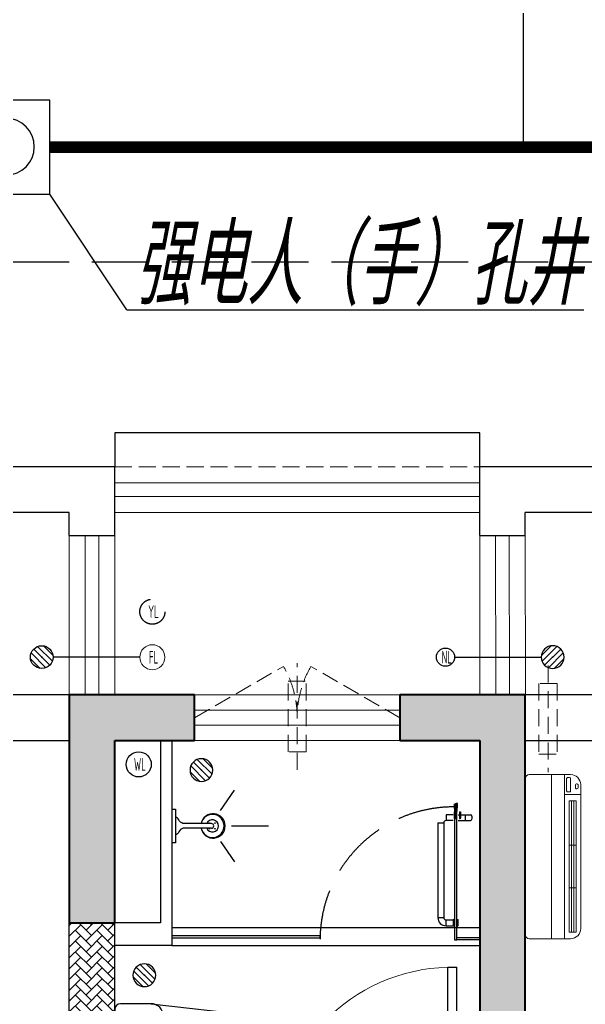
# Model space of a CAD drawing. Extents: x 3753737 to 4713801, y -857380 to 24339.
# Drawn here: x 4512432 to 4514912, y -733491 to -729171 of the extents above; entities that cross this region are included whole.
import ezdxf

# ---------------------------------------------------------------- set-up
doc = ezdxf.new("R2010")
doc.units = 0
doc.header["$LTSCALE"] = 1000
doc.header["$MEASUREMENT"] = 0
doc.linetypes.add('DASH', pattern=[0.35, 0.25, -0.1])
doc.linetypes.add('HIDDEN', pattern=[0.375, 0.25, -0.125])
doc.layers.get('0').update_dxf_attribs({"linetype": 'CONTINUOUS'})
for name, color, linetype in [('!!DIM-动力', 7, 'CONTINUOUS'), ('!!电气', 1, 'CONTINUOUS'), ('CURTWALL', 4, 'CONTINUOUS'), ('DIM-照明', 7, 'CONTINUOUS'), ('IP-bath&kitchen-JOHNSON', 4, 'CONTINUOUS'), ('LVTRY', 252, 'CONTINUOUS'), ('P-bath&kitchen-JOHNSON', 4, 'CONTINUOUS'), ('VPIPE-中水', 122, 'CONTINUOUS'), ('VPIPE-凝结', 150, 'CONTINUOUS'), ('VPIPE-雨水', 4, 'DASH'), ('WALL', 252, 'CONTINUOUS'), ('WIRE-综合布线', 5, 'DASH'), ('保温', 6, 'CONTINUOUS'), ('卫生间', 6, 'CONTINUOUS'), ('看线', 185, 'CONTINUOUS')]:
    doc.layers.add(name, color=color, linetype=linetype)
for name, color, linetype, lineweight in [('COLUMN', 252, 'CONTINUOUS', 40), ('PUB_HATCH', 8, 'CONTINUOUS', 9), ('PUB_TEXT', 7, 'CONTINUOUS', 20), ('VPIPE-废水', 31, 'TG_F', 18), ('WINDOW', 146, 'CONTINUOUS', 20), ('平面-栏杆', 56, 'CONTINUOUS', 15), ('平面-看线', 252, 'CONTINUOUS', 15), ('平面-空调室内机', 176, 'CONTINUOUS', 9), ('平面-空调预留孔', 252, 'CONTINUOUS', 15)]:
    doc.layers.add(name, color=color, linetype=linetype, lineweight=lineweight)
doc.styles.add('HZTXT', font='gbeitc.shx', dxfattribs={"width": 0.8, "height": 400, "bigfont": 'hztxt.shx'})
doc.styles.get("Standard").update_dxf_attribs({"font": 'gbenor.shx', "bigfont": 'gbcbig.shx'})
doc.styles.add('TG_LINETYPE', font='SIMPLEX', dxfattribs={"width": 0.8, "height": 3, "bigfont": 'HZTXT'})
doc.linetypes.add('TG_F', pattern='A,2,-0.3,["F",TG_LINETYPE,S=0.1,R=0,X=-0.23,Y=-0.15],0', length=2.3)

# ---------------------------------------------------------------- blocks, each defined once
blk = doc.blocks.new('A$C148B7D8E')
at = {"layer": '卫生间', "color": 252, "linetype": 'DASH'}
blk.add_lwpolyline([(16100.0017727029, 13999.99896146997), (16100.00177205505, 15399.99869960139), (7700.000186217541, 15399.9987034885), (7700.00259226287, 10799.99731380143), (7300.000010908523, 10799.99611648254), (7300.000007618219, 10000.0000001312), (900.0000073142583, 10000.00000001432), (900.000007365481, 9000.024217333877), (-899.9999926876626, 9000.024321453297), (-899.9999969094642, -900.0000000767177), (1750.000030706404, -899.999999850872), (1750.000019971107, -2099.999998709653), (23449.99997818546, -2099.999804583029), (23449.9999782659, -899.9999998953426), (25100.00000309735, -900.0000000060536)], dxfattribs=at)
blk = doc.blocks.new('GFDGFSDFGD')
at = {"layer": 'PUB_HATCH'}
for points in [[(464566.5323886855, 373023.7243817647), (464016.6169796197, 373023.7242364523), (464016.6175497696, 372023.7232685714), (464216.6167312602, 372023.7239847798), (464216.6166784351, 372823.7236273639), (464566.5323204177, 372823.7234225881)], [(465466.6143274726, 373023.7242148577), (465466.6143274726, 372823.7242148577), (465816.6143274726, 372823.7242148577), (465816.6143262736, 370023.7242154307), (466016.6143262736, 370023.7242154307), (466016.6143274726, 373023.7242148577)]]:
    blk.add_hatch(color=256, dxfattribs=at).paths.add_polyline_path(points)
at = {"layer": 'COLUMN', "color": 252}
for p, q in [((464566.5323886855, 373023.7243817647), (464016.6169796197, 373023.7242364523)), ((464016.6169796197, 373023.7242364523), (464016.6175497696, 372023.7232685714)), ((464566.5323204177, 372823.7234225881), (464566.5323886855, 373023.7243817647)), ((465466.6143274726, 373023.7242148577), (465466.6143274726, 372823.7242148577)), ((466016.6143274726, 373023.7242148577), (465466.6143274726, 373023.7242148577)), ((466016.6143262736, 370023.7242154307), (466016.6143274726, 373023.7242148577)), ((464216.6167312602, 372023.7239847798), (464216.6166784351, 372823.7236273639)), ((464216.6166784351, 372823.7236273639), (464566.5323204177, 372823.7234225881)), ((465466.6143274726, 372823.7242148577), (465816.6143274726, 372823.7242148577)), ((465816.6143274726, 372823.7242148577), (465816.6143262736, 370023.7242154307)), ((464016.6175497696, 372023.7232685714), (464216.6167312602, 372023.7239847798))]:
    blk.add_line(p, q, dxfattribs=at)
blk = doc.blocks.new('GDFGDGRD')
at = {"layer": '保温', "linetype": 'ByBlock', "ltscale": 10}
h = blk.add_hatch(dxfattribs=at)
h.set_pattern_fill('AR-HBONE', color=251, scale=55)
h.set_pattern_definition([(45, (0, 0), (0, 47.41575231924514), [100.584, -33.528]), (135, (23.70786, 23.70786), (3.05311331771918e-15, 47.41575231924513), [100.584, -33.528])])
h.paths.add_polyline_path([(427216.5783803748, 370023.7249376682), (427216.5861217561, 372023.7235304342), (427016.5861217679, 372023.7237229171), (427016.5783803866, 370023.7251301511)])
blk = doc.blocks.new('A$C001338C2')
at = {"color": 8}
for p, q in [((844.9999883423079, 303.6000072514144), (54.99998834231155, 303.6000543390692)), ((109.0525457565491, 214.7673082745569), (109.0525510513944, 303.6000511174025)), ((-1.49359439092e-05, 248.6000576173246), (-2.84423585981e-05, 22.0000576172315)), ((899.9999715576414, 22.00000397306576), (899.9999850640525, 248.6000039731589)), ((21.99997024633922, 5.63059293199e-05), (877.9999702463392, 5.2843679441e-06))]:
    blk.add_line(p, q, dxfattribs=at)
at = {"color": 8, "lineweight": 5}
for p, q in [((864.5756734352908, 278.6904651548975), (144.4768629888749, 278.6905080761171)), ((144.4768629888749, 278.6905080761171), (144.4768622188567, 265.7722729386405)), ((387.0097734353949, 278.6904936200444), (144.4768629888749, 278.6905080761171)), ((144.4768629888749, 278.6905080761171), (144.4768614488676, 252.8539829386973)), ((387.0097711254275, 239.935678482565), (387.0097734353949, 278.6904936200444)), ((864.5756734352908, 278.6904651548975), (622.0427234354138, 278.6904796109884)), ((622.0427234354138, 278.6904796109884), (622.04272112545, 239.935664473509)), ((864.5756718953162, 252.8539400174777), (864.5756734352908, 278.6904651548975)), ((144.4768622188567, 265.7722729386405), (864.5756726653053, 265.772230017421)), ((144.4768606789075, 239.9356929386377), (144.4768614488676, 252.8539829386973)), ((144.4768614488676, 252.8539829386973), (864.5756718953162, 252.8539400174777)), ((864.5756711253525, 239.9356500174181), (144.4768606789075, 239.9356929386377)), ((622.04272112545, 239.935664473509), (387.0097711254275, 239.935678482565)), ((864.5756726653053, 265.772230017421), (864.5756711253525, 239.9356500174181)), ((899.9999830474662, 214.7672611304297), (-1.69525337697e-05, 214.7673147745954)), ((899.9999787804518, 143.1781611304468), (-2.12195482163e-05, 143.1782147746126))]:
    blk.add_line(p, q, dxfattribs=at)
at = {"color": 8}
for points in [[(73.08482630450817, 275.0144977724194), (56.77886350143308, 275.0144987443309, -0.414213562373095), (51.27886382925863, 280.5144990721565), (51.27886400034913, 283.3844664433818, -0.414213562373095), (56.77886432817468, 288.8844661155563), (73.08482713124977, 288.8844651436448, -0.4142135623732024), (78.58482680342422, 283.3844648158192), (78.58482663233372, 280.5144974445939, -0.414213562373095)], [(89.24090579471158, 226.3562818807586), (22.19125331861505, 226.3562858772129, -0.414213562372504), (16.6912536464406, 231.8562862050385), (16.69125431894281, 243.1390318179401, -0.414213562373095), (22.19125464676836, 248.6390314901146), (89.24090712286488, 248.6390274936603, -0.414213562373095), (94.74090679503934, 243.1390271658347), (94.74090612253713, 231.8562815529331, -0.414213562373095)]]:
    blk.add_lwpolyline(points, format="xyb", close=True, dxfattribs=at)
for centre, radius, start, end in [((54.99998506405609, 248.6000543390692), 55.0000000000001, 89.99999658490542, 179.9999965849054), ((844.9999850640525, 248.6000072514144), 55.0000000000001, 359.9999965849054, 89.99999658490542), ((21.9999715576414, 22.00005630592932), 22.00000000000004, 179.9999965849054, 269.9999965849054), ((877.9999715576414, 22.00000528436794), 22.00000000000004, 269.9999965849054, 359.9999965849054)]:
    blk.add_arc(centre, radius, start, end, dxfattribs=at)
blk = doc.blocks.new('dongkong')
at = {"layer": '平面-空调预留孔', "color": 8, "linetype": 'HIDDEN', "ltscale": 0.3}
for p, q in [((-603796.0415180789, 210899.900060961), (-603796.0415180789, 210431.4859232727)), ((-603836.0415180789, 210820.9630630909), (-603836.0415180789, 210510.8096162414)), ((-603836.0415180789, 210820.9630630909), (-603756.0415180789, 210820.9630630909)), ((-603756.0415180789, 210820.9630630909), (-603756.0415180789, 210510.8096162414))]:
    blk.add_line(p, q, dxfattribs=at)
blk.add_lwpolyline([(-603756.0415180789, 210510.8096162414), (-603836.0415180789, 210510.8096162414)], dxfattribs=at)
blk = doc.blocks.new('$lvtry$00000171')
for p, q in [((-74.24621202462731, 10.60660171788186), (-10.60660171788186, 74.24621202462731)), ((-69.81875867368217, -27.39235180270043), (27.39235180242758, 69.81875867368217)), ((-53.03300858900184, -53.03300858886359), (53.03300858900184, 53.03300858886359)), ((-27.39235180242758, -69.81875867368217), (69.81875867368217, 27.39235180270043)), ((10.60660171788186, -74.24621202462731), (74.24621202462731, -10.60660171788186))]:
    blk.add_line(p, q)
blk.add_circle((0, 0), 75)
blk.add_point((0, 0))
blk = doc.blocks.new('DSGDFGF')
blk.add_hatch(color=252).paths.add_polyline_path([(677792.0948928643, 343575.9044795057), (677790.945247743, 343578.6754569677), (677782.632315357, 343575.2265216037), (677783.7819604783, 343572.4555441417)])
at = {"color": 252}
for p, q in [((677780.9880316098, 343575.0856533385), (677792.7524742372, 343579.9665786644)), ((677781.6323658291, 343574.8116546075), (677782.17048578, 343575.0349140835)), ((677781.7727300618, 343558.7877033984), (677783.9726685529, 343558.3057798852)), ((677783.9726685529, 343558.3057798852), (677781.8258801228, 343558.3344869695)), ((677792.5791023793, 343566.792001689), (677782.079101353, 343566.7846337222)), ((677792.5576464697, 343568.0559877249), (677782.1242226405, 343568.0573197514)), ((677782.17048578, 343575.0349140835), (677783.5117384215, 343571.8021070444)), ((677782.3295456805, 343566.7848094617), (677782.3270431731, 343547.1833053526)), ((677783.5117384215, 343571.8021070444), (677792.7483299616, 343575.6342574489)), ((677787.3309414568, 343577.7172501164), (677787.3259471478, 343538.5980988075)), ((677792.9459211269, 343558.8559278402), (677790.7458596539, 343558.3745660713)), ((677790.7458596539, 343558.3745660713), (677792.8926553441, 343558.4027249973)), ((677791.40707732, 343578.8670644879), (677793.0544943778, 343579.5505579516)), ((677791.40707732, 343578.8670644879), (677792.7483299616, 343575.6342574489)), ((677792.329546658, 343566.791826573), (677792.3268176252, 343545.4160080955)), ((676457.6848844821, 342789.9758703651), (676386.9742063587, 342860.6865484883)), ((676468.8753845392, 342807.069641557), (676404.0679775509, 342871.8770485456)), ((676471.8270201067, 342832.4022772391), (676429.4006132327, 342874.828684113)), ((677752.3193099041, 342860.3318190202), (677792.3193099041, 342860.3318190241)), ((677752.3193099796, 342080.3318190202), (677752.3193099041, 342860.3318190202)), ((677792.3193099796, 342080.3318190241), (677792.3193099041, 342860.3318190241)), ((676415.258477608, 342775.8337347403), (676372.832070734, 342818.2601416143)), ((676440.5911132898, 342778.7853703078), (676375.7837063015, 342843.5927772964)), ((676451.7308107093, 342700.175474132), (676317.3319744077, 342700.175474132)), ((676451.7308107093, 342700.175474132), (676891.6440169881, 342650.0865951551)), ((676292.3319744077, 342675.175474132), (676292.3319744077, 342335.175474132)), ((676505.0032607093, 342363.4479241321), (676505.0032607093, 342646.903024132)), ((676543.6494503776, 342608.3882713533), (676622.4478282128, 342621.9583502086)), ((676543.6494503776, 342608.3882713533), (676543.649450378, 342401.9626769107)), ((676575.6129203779, 342613.89278579), (676575.6129203779, 342396.458162474)), ((676543.649450378, 342401.9626769107), (676622.4478282132, 342388.3925980554)), ((676451.7308107093, 342310.175474132), (676879.4269694709, 342358.8733100445)), ((676317.3319744077, 342310.175474132), (676451.7308107093, 342310.175474132)), ((677792.3193099796, 342080.3318190241), (677752.3193099796, 342080.3318190202))]:
    blk.add_line(p, q, dxfattribs=at)
for points in [[(676792.3298012011, 341855.337567487), (676442.3298012007, 341855.337567487), (676442.3298012011, 341355.6371492364), (676792.3298012007, 341355.6371492364)], [(676357.2296608228, 341735.4877446934), (676357.2296608232, 341675.4877446934), (676417.2296608232, 341675.4877446934), (676417.2296608232, 341735.4877446934)], [(676412.2296608228, 341708.4877446934), (676412.2296608228, 341702.4877446934), (676362.2296608228, 341702.4877446934), (676362.2296608228, 341708.4877446934)], [(676387.2296608232, 341585.4877446934), (676387.2296608228, 341625.4877446934), (676367.2296608228, 341625.4877446934), (676367.2296608232, 341585.4877446934)], [(676387.2296608228, 341625.4877446934), (676387.2296608232, 341585.4877446934), (676552.2296608228, 341585.4877446934), (676552.2296608232, 341625.4877446934)], [(676357.2296608228, 341475.4877446934), (676357.2296608228, 341535.4877446934), (676417.2296608228, 341535.4877446934), (676417.2296608228, 341475.4877446934)], [(676412.2296608228, 341502.4877446934), (676412.2296608232, 341508.4877446934), (676362.2296608232, 341508.4877446934), (676362.2296608232, 341502.4877446934)]]:
    blk.add_lwpolyline(points, close=True, dxfattribs=at)
blk.add_lwpolyline([(676417.2296608228, 341625.4877446934), (676417.2296608228, 341635.4877446934), (676357.2296608232, 341635.4877446934), (676357.2296608228, 341575.4877446934), (676417.2296608228, 341575.4877446934), (676417.2296608232, 341585.4877446934)], dxfattribs=at)
blk.add_circle((676593.4908165431, 341605.4877446934), 26, dxfattribs=at)
for centre, radius, start, end in [((677793.4899544469, 343561.8799983214), 13.51105029248686, 155.1523536758301, 208.9779472918613), ((677800.8262372996, 343573.5114288006), 20.48112573357894, 177.9914884891074, 196.9002533871183), ((677781.3549642822, 343574.1554058451), 1, 111.5265713365505, 175.7651598683885), ((677800.8730506601, 343573.5215271715), 19.52885339284392, 177.4658112272371, 196.248373089559), ((677795.954577047, 343562.2487149481), 14.59806099666519, 161.897335375885, 193.7146805687785), ((677781.8630078705, 343574.3680283585), 0.5, 112.7329724064442, 178.0541836348894), ((677782.1078064376, 343555.576496405), 0.5, 208.9779472918613, 24.22834859066465), ((677791.1560326809, 343559.6483127771), 9.42220170707689, 188.0154059306584, 204.2283485906647), ((677792.4817948093, 343555.4548808204), 0.5, 155.4186477765547, 330.1502239951137), ((677781.3818772887, 343560.532450597), 11.70614123311011, 335.4186477765547, 349.5176669162669), ((677816.4082569, 343571.0050704498), 24.03224306675829, 160.7608675390812, 187.0487373483804), ((677781.0403551958, 343562.2821468745), 12.3887641438454, 343.9450830201525, 21.34776538522304), ((677793.2008771887, 343578.885797779), 1.170107913508445, 340.0401063810795, 112.5329724066553), ((677781.2932454327, 343561.875538118), 13.39994098009156, 330.1502239951137, 25.08154449328612), ((677793.246101898, 343579.0887283746), 0.5, 340.7608675390812, 112.5329724066553), ((677813.7017490092, 343571.4403379513), 20.6409126368038, 160.0401063810795, 190.8473097315479), ((676317.3319744077, 342675.175474132), 25, 90, 180), ((676451.7308107088, 342646.9030241317), 53.27245000000253, 0, 90), ((676566.256129127, 342910.360941158), 293.8257332377133, 278.5171808091275, 296.4631460147689), ((676779.2421931787, 342438.8079979062), 224.0767612256723, 90, 111.4797808289061), ((676839.6828811681, 342506.4035720532), 152.7899563564, 285.0773243456341, 70.11812123085457), ((676566.256129127, 342099.9900071058), 293.8257332377133, 63.53685398523108, 81.48281919087255), ((676317.3319744077, 342335.175474132), 25, 180, 270), ((676451.7308107088, 342363.4479241321), 53.27245000000602, 270, 0), ((676779.2421931787, 342571.5429503578), 224.0767612256445, 248.5202191710939, 270)]:
    blk.add_arc(centre, radius, start, end, dxfattribs=at)
at = {"color": 252, "lineweight": 13}
blk.add_arc((677772.3193099796, 342080.3318190221), 780, 91.46928358689541, 180.0000000055445, dxfattribs=at)
at = {"color": 252, "extrusion": (0, 0, -1)}
blk.add_ellipse((676422.3295454204, 342825.3312094267), major_axis=(-35.3553390616549, 35.3553390616549), ratio=0.9999999999998849, start_param=5.49778714378208, end_param=11.78097245096167, dxfattribs=at)
at = {"color": 252}
blk.add_open_spline([(677782.3270431731, 343547.1833053526), (677783.2225082375, 343546.3844084057), (677785.0384523292, 343544.764298087), (677788.2315950908, 343548.5217681985), (677790.7770637416, 343546.5913199963), (677792.3268176252, 343545.4160080955)], degree=3, knots=[0, 0, 0, 0, 3.066329070407599, 6.218313121244897, 11.12413523619883, 11.12413523619883, 11.12413523619883, 11.12413523619883], dxfattribs=at)
blk.add_point((676422.3295454204, 342825.3312094267), dxfattribs=at)
at = {"layer": 'CURTWALL', "color": 252}
for p, q in [((676292.3193125755, 342105.3318188789), (677892.3193125913, 342105.3318190337)), ((676292.3193125755, 342105.3318188789), (676292.3193125804, 342055.3318188789)), ((676292.3193125771, 342088.6651522122), (677892.319312593, 342088.665152367)), ((677892.3193125913, 342105.3318190337), (677892.3193125962, 342055.3318190337)), ((676292.3193125788, 342071.9984855456), (677892.3193125946, 342071.9984857004)), ((676292.3193125804, 342055.3318188789), (677892.3193125962, 342055.3318190337))]:
    blk.add_line(p, q, dxfattribs=at)
at = {"layer": 'IP-bath&kitchen-JOHNSON', "color": 252}
for p, q in [((676492.3319719185, 343855.3312094221), (676492.331953106, 343055.0197000016)), ((676542.3319719185, 343855.3312094221), (676542.3319289016, 342955.0196913155)), ((676755.4934253928, 343548.528566928), (676817.2809552698, 343637.9535619311)), ((676542.3319719185, 343553.9336697603), (676542.3537818899, 343406.7208867643)), ((676715.8575761254, 343490.9102943449), (676591.5991509663, 343490.8918851235)), ((676715.8606918356, 343469.879896774), (676591.6022666765, 343469.8614875526)), ((676803.696527337, 343480.3080623398), (676966.9983928963, 343480.3322559524)), ((676755.5136416124, 343412.0732779072), (676817.3276658858, 343322.6665948082)), ((676492.331953106, 343055.0197000016), (676292.3295265906, 343055.0197000032)), ((676542.331932724, 343035.0196551088), (677892.3295454062, 343035.0196507949)), ((676542.331932724, 343000.0196551071), (677192.3295454478, 343000.0196505642)), ((676542.331932724, 342990.0196551071), (677192.3413922582, 342990.0196503444)), ((677192.3413922582, 342990.0196503444), (677192.3413922533, 343000.0196505642)), ((677892.3295454031, 342990.0196503291), (677792.3295457542, 342990.0196503627)), ((677792.3295457542, 342980.0196503627), (677792.329545758, 342990.0196503627)), ((676542.3319289016, 342955.0196913155), (676292.3295242395, 342955.0197074407)), ((676542.331932724, 342955.019720073), (677892.3295454059, 342955.0196507949)), ((677892.3295454031, 342980.0196503291), (677792.3295457542, 342980.0196503627))]:
    blk.add_line(p, q, dxfattribs=at)
blk.add_lwpolyline([(676542.3319719185, 343553.9336697603), (676558.1047700966, 343553.9360065429), (676558.126580068, 343406.7232235469), (676542.3537818899, 343406.7208867643)], dxfattribs=at)
for points in [[(676573.0120572598, 343506.6316037667, 0.3641418619200187), (676558.1100782104, 343518.1073396252, 0.0204951839784475)], [(676591.5991509663, 343490.8918851235, -0.2143900455666535), (676573.0120572598, 343506.6316037667, -7.649644273232357)], [(676591.7843340248, 343469.8615145264, 0.214893116671168), (676573.019850027, 343454.0320413563, 7.649644273232357)], [(676573.019850027, 343454.0320413563, -0.3641418619200349), (676558.1212719543, 343442.5518904647, -0.0204951839784475)]]:
    blk.add_lwpolyline(points, format="xyb", dxfattribs=at)
blk.add_arc((676715.8591339806, 343480.3950955594), 10.51519890083, 270.0084885244472, 90.0084885244472, dxfattribs=at)
for centre, major_axis, ratio, start_param, end_param in [((676723.6381181092, 343480.3962480368), (-0.007947577431149799, 53.64446784366916), 0.9875770290783108, 1.768090240399728, 7.656687720196345), ((676721.1153553405, 343480.3958742828), (0.00755019398102967, -50.96224354547061), 0.9900522014073144, -1.362970376127611, 4.504563029716158), ((676720.1120954764, 343480.395725647), (0.003971184709227316, -26.80467884093611), 0.9948122416210567, -1.167676844559286, 4.309269498205915), ((676707.0784556535, 343492.8506407556), (-1.43284560373854, -0.0002122800557429555), 0.8500000000096485, 4.712388980370823, 10.99557428755041), ((676707.0821466842, 343467.9369491475), (-1.432845603738555, -0.0002122799454670566), 0.8500000000096485, -1.570796326743344, 4.712388980436241), ((676731.5129137598, 343492.8542607866), (-1.432845603753048, -0.0002122803371705082), 0.8500000000010156, 4.712388980193717, 10.9955742873733), ((676731.5166047905, 343467.9405691784), (-1.432845603753064, -0.0002122802268945093), 0.8500000000010158, 4.712388980259137, 10.99557428743872)]:
    blk.add_ellipse(centre, major_axis=major_axis, ratio=ratio, start_param=start_param, end_param=end_param, dxfattribs=at)
at = {"layer": 'LVTRY', "color": 252}
for p, q in [((676292.319311518, 341155.3318184384), (676292.3193115267, 342055.3308562199)), ((676292.3193115267, 342055.3308562199), (676892.3193115271, 342055.3308562199)), ((676892.3193115271, 342055.3308562199), (676892.3193115182, 341155.3318184384)), ((676892.3193115182, 341155.3318184384), (676292.319311518, 341155.3318184384))]:
    blk.add_line(p, q, dxfattribs=at)
at = {"layer": 'P-bath&kitchen-JOHNSON', "color": 252}
for p, q in [((677782.2360026708, 343512.4154226825), (677782.2398266174, 343542.3674224311)), ((677782.2398266174, 343542.3674224311), (677788.5758265636, 343542.3666135194)), ((677792.3295455992, 343566.7835327702), (677782.3295456807, 343566.7848094617)), ((677782.3295456807, 343566.7848094617), (677782.3295458518, 342980.0209270555)), ((677785.1173955371, 343523.3251725378), (677785.1198265981, 343542.367054744)), ((677785.1198265981, 343542.367054744), (677787.423532445, 343540.0627606274)), ((677788.5755324139, 343540.0626135522), (677788.5758265636, 343542.3666135194)), ((677788.5758265636, 343542.3666135194), (677790.3036059632, 343540.638392925)), ((677792.3295457703, 342980.0196503638), (677792.3295455992, 343566.7835327702)), ((677803.9392645855, 343542.3688931896), (677806.819264537, 343542.3692608783)), ((677803.9392645855, 343542.3688931896), (677803.9430885493, 343512.4168934405)), ((677806.819264537, 343542.3692608783), (677809.1235586847, 343540.0655550621)), ((677806.819264537, 343542.3692608783), (677806.8214895052, 343524.9417306737)), ((677776.6303113614, 343529.4548048538), (677744.95031163, 343529.4507602764)), ((677744.95031163, 343529.4507602764), (677744.9535472917, 343504.1067604618)), ((677776.6335470229, 343504.1108050391), (677744.9535472917, 343504.1067604618)), ((677782.2360026708, 343512.4154226825), (677788.5720026172, 343512.4146137708)), ((677785.1184337127, 343531.4569372017), (677785.1160026519, 343512.4150549952)), ((677785.1160026519, 343512.4150549952), (677787.4202967978, 343514.7187608129)), ((677787.4215984105, 343524.9139607344), (677787.4202967978, 343514.7187608129)), ((677787.4215984105, 343524.9139607344), (677787.423532445, 343540.0627606274)), ((677788.5722967668, 343514.7186137382), (677788.5720026172, 343512.4146137708)), ((677788.5720026172, 343512.4146137708), (677790.3002232413, 343514.1423931411)), ((677790.3002967787, 343514.7183931256), (677790.3002233759, 343514.1434469686)), ((677790.3035324257, 343540.06239294), (677790.3036058284, 343540.637339097)), ((677798.5183111951, 343529.4575992891), (677853.2383107445, 343529.4645853768)), ((677798.5215468572, 343504.1135994745), (677853.2415464063, 343504.1205855621)), ((677803.9430885493, 343512.4168934405), (677806.8230885009, 343512.4172611294)), ((677806.8230885009, 343512.4172611294), (677806.8208635331, 343529.8447913342)), ((677806.8230885009, 343512.4172611294), (677809.1267943464, 343514.7215552478)), ((677809.1267943464, 343514.7215552478), (677809.1235586847, 343540.0655550621)), ((677830.2015465883, 343504.1176440517), (677830.1983109268, 343529.4616438664)), ((677709.242871261, 343493.7342012243), (677709.2210296938, 343078.0503174085)), ((677709.242871261, 343493.7342012243), (677734.5868710461, 343493.7374368862)), ((677734.5868710461, 343493.7374368862), (677734.565029479, 343078.0535530703)), ((677709.2210296938, 343078.0503174085), (677734.565029479, 343078.0535530703)), ((677744.9343530842, 343067.686876854), (677776.6143528158, 343067.6909214312)), ((677744.9375887462, 343042.3428770395), (677744.9343530842, 343067.686876854)), ((677778.9180586609, 343069.9952155498), (677776.6143528158, 343067.6909214312)), ((677776.6143528158, 343067.6909214312), (677776.6175884774, 343042.346921617)), ((677781.7980586418, 343069.9955832384), (677778.9180586609, 343069.9952155498)), ((677778.9180586609, 343069.9952155498), (677778.9218826251, 343040.0432158009)), ((677781.7980586418, 343069.9955832384), (677781.8018826058, 343040.0435834894)), ((677793.3180585504, 343069.9970539934), (677796.1980585019, 343069.9974216822)), ((677793.3218825144, 343040.045054245), (677793.3180585504, 343069.9970539934)), ((677796.2018824657, 343040.045421934), (677796.1980585019, 343069.9974216822)), ((677796.1980585019, 343069.9974216822), (677797.9262791271, 343068.2696423131)), ((677797.9296618646, 343041.77364253), (677797.9262791271, 343068.2696423131)), ((677744.9375887462, 343042.3428770395), (677776.6175884774, 343042.346921617)), ((677778.9218826251, 343040.0432158009), (677776.6175884774, 343042.346921617)), ((677781.8018826058, 343040.0435834894), (677778.9218826251, 343040.0432158009)), ((677793.3218825144, 343040.045054245), (677796.2018824657, 343040.045421934)), ((677782.3295458518, 342980.0209270555), (677792.3295457703, 342980.0196503638))]:
    blk.add_line(p, q, dxfattribs=at)
at = {"layer": 'P-bath&kitchen-JOHNSON', "color": 252, "linetype": 'DASH'}
blk.add_arc((677778.5077536344, 342977.5726101489), 586.199339652145, 89.7967155947477, 179.3922413721004, dxfattribs=at)
at = {"layer": 'P-bath&kitchen-JOHNSON', "color": 252}
blk.add_arc((677844.6778526714, 343516.7914923518), 15.29342111015146, 304.0529847197245, 55.96164514557246, dxfattribs=at)
for centre, major_axis, start_param, end_param in [((677744.9548709716, 343493.7387605658), (-0.001323679818178505, 10.36799992538068), 0, 1.570796326794897), ((677744.9330294044, 343078.0548767501), (-0.004559341591806618, 35.71199971055373), 1.570796326794897, 3.141592653589793), ((677744.9330294044, 343078.0548767501), (-0.001323679818178505, 10.36799992538068), 1.570796326794897, 3.141592653589793)]:
    blk.add_ellipse(centre, major_axis=major_axis, ratio=1, start_param=start_param, end_param=end_param, dxfattribs=at)
at = {"layer": 'LVTRY', "color": 252, "xscale": -0.6666666667107826, "yscale": 0.6666666667107826}
blk.add_blockref('$lvtry$00000171', (676672.3319719185, 343725.3312094244), dxfattribs=at)
blk = doc.blocks.new('$WINLIB2D$00000001')
at = {"color": 0}
for points in [[(-0.4999999999999964, 0.5000000000000142), (-0.4999999999999964, -0.4999999999999858)], [(-0.4999999999999964, 0.5000000000000142), (0.5000000000000036, 0.5000000000000142)], [(0.5000000000000036, -0.4999999999999858), (0.5000000000000036, 0.5000000000000142)], [(0.5000000000000036, 0.1666666666666714), (-0.4999999999999964, 0.1666666666666714)], [(0.5000000000000036, -0.1666666666666572), (-0.4999999999999964, -0.1666666666666572)], [(-0.4999999999999964, -0.4999999999999858), (0.5000000000000036, -0.4999999999999858)]]:
    blk.add_lwpolyline(points, dxfattribs=at)
blk = doc.blocks.new('A$C5F341E43')
at = {"layer": 'VPIPE-中水', "color": 252, "linetype": 'Continuous'}
blk.add_circle((43705.18543739989, 8894.99998970027), 55, dxfattribs=at)
at = {"layer": 'VPIPE-凝结', "color": 252, "ltscale": 0.1}
for p, q in [((43709.9944746159, 9365.540436744108), (43329.99999716692, 9365.540415037307)), ((45090.00291853026, 9365.540436744108), (45469.99739597924, 9365.540415037307))]:
    blk.add_line(p, q, dxfattribs=at)
at = {"layer": 'VPIPE-凝结', "color": 252}
blk.add_circle((45049.99999809172, 9365.540434179478), 40, dxfattribs=at)
at = {"layer": 'VPIPE-废水', "color": 252}
blk.add_circle((43764.99713393208, 9364.999587632366), 55, dxfattribs=at)
at = {"layer": 'VPIPE-雨水', "color": 252}
blk.add_circle((43764.99713393208, 9564.999587632366), 55, dxfattribs=at)
at = {"layer": 'WALL', "color": 252}
for p, q in [((43600.00000950223, 10199.99999132414), (43000.00000980422, 10199.99999133637)), ((43600.0000094939, 9899.999991215998), (43600.00000950223, 10199.99999132414)), ((45200.00000948925, 9899.999991221703), (45200.00000949617, 10199.99999109574)), ((45800.00000873399, 10199.9999911401), (45200.00000949617, 10199.99999109574)), ((43400.00000949668, 9999.999991328224), (43000.00000980012, 9999.999991336372)), ((43400.0000094939, 9899.999991221586), (43400.00000949668, 9999.999991328224)), ((45400.00000948925, 9899.999991217046), (45400.00000949157, 9999.999991110582)), ((45800.0000087488, 9999.999991140096), (45400.00000949157, 9999.999991110582)), ((43400.0000094939, 9899.999991221586), (43600.0000094939, 9899.999991215998)), ((45200.00000948925, 9899.999991221703), (45400.00000948925, 9899.999991217046)), ((43500.00000947399, 9199.999991203193), (42900.0000143308, 9199.999991228973)), ((43950.00001406061, 9199.99999118887), (43500.00000947287, 9199.999991203193)), ((43950.00001405425, 8999.999991188835), (43950.00001406061, 9199.99999118887)), ((45300.00000947287, 9199.999991145916), (44850.00001406054, 9199.999991160232)), ((44850.00001406054, 9199.999991160232), (44850.00001405418, 8999.999991160197)), ((46000.00001284145, 9199.999991182949), (45300.0000094644, 9199.999991145916)), ((42900.00001432221, 8999.999991228984), (43400.00000944241, 8999.999991207505)), ((43400.00000938281, 6199.999991329242), (43400.00000944241, 8999.999991207505)), ((43600.00000938494, 6299.999991355629), (43600.00000944242, 8999.999991200008)), ((43600.00000944242, 8999.999991200008), (43950.00001405425, 8999.999991188835)), ((44850.00001405418, 8999.999991160197), (45200.00000946719, 8999.999991149096)), ((45200.00000939984, 6299.99999156673), (45200.00000946719, 8999.999991149096)), ((45400.00000946719, 8999.99999115122), (46000.00001285203, 8999.999991182958)), ((45400.00000939984, 6299.999991748445), (45400.00000946719, 8999.99999115122))]:
    blk.add_line(p, q, dxfattribs=at)
at = {"layer": 'WINDOW', "color": 252, "linetype": 'DASH', "ltscale": 0.3}
for points in [[(43949.90780830197, 9099.99999958044), (44339.66099761054, 9324.92765789642, -0.131605288826864), (44399.90780835226, 9099.999999609077)], [(44849.90780840162, 9099.99999958044), (44460.15461909305, 9324.92765789642, 0.131605288826864), (44399.90780835226, 9099.999999609077)]]:
    blk.add_lwpolyline(points, format="xyb", dxfattribs=at)
at = {"layer": '平面-栏杆', "color": 252}
for points in [[(43600.00001407135, 10130.04690123117), (45199.99741296284, 10130.29708951688)], [(43600.00001407135, 10070.04690123117), (45199.99741296284, 10070.29708951688)], [(43470.00000014529, 9899.999990237528), (43470.29709881078, 9200.002591461176)], [(43530.00000014529, 9899.999990237528), (43530.29709881078, 9200.002591461176)], [(45270.00000014156, 9899.999991217162), (45270.29709880706, 9200.002592440811)], [(45330.00000014156, 9899.999991217162), (45330.29709880706, 9200.002592440811)]]:
    blk.add_lwpolyline(points, dxfattribs=at)
at = {"layer": '平面-看线', "color": 252}
for p, q in [((43600.2970988322, 9200.000210418948), (43600.00000016578, 9899.999990237528)), ((45400.29709882755, 9200.000211398583), (45400.00000016205, 9899.999991217162))]:
    blk.add_line(p, q, dxfattribs=at)
at = {"layer": '平面-看线', "color": 252, "linetype": 'DASH', "ltscale": 0.3}
blk.add_lwpolyline([(43600.00000956934, 10199.9999908912), (45200.00000963733, 10199.99999085162)], dxfattribs=at)
at = {"layer": '平面-看线', "color": 252}
for points in [[(43600.00000956468, 9999.9999908912), (45200.00000963267, 9999.999990851618)], [(43400.00000014622, 9899.999990237528), (43400.29709881172, 9200.002591461176)], [(45200.00000014156, 9899.999991217162), (45200.29709880706, 9200.002592440811)]]:
    blk.add_lwpolyline(points, dxfattribs=at)
at = {"layer": '看线', "color": 252, "ltscale": 0.5}
blk.add_lwpolyline([(45199.99997902568, 10200.0000102967), (45199.99997865316, 10350.0000102967), (43599.99997847527, 10350.00000636769), (43599.99997883104, 10200.00000643404)], dxfattribs=at)
at = {"color": 252, "xscale": -1}
for name, p in [('A$C148B7D8E', (50099.99999934249, 1099.99999117502)), ('GDFGDGRD', (470616.578702189, -363823.7248325947))]:
    blk.add_blockref(name, p, dxfattribs=at)
at = {"color": 252}
for name, p in [('GFDGFSDFGD', (-420616.5786992437, -363823.7248326879)), ('DSGDFGF', (-632692.3193149492, -334855.3318379483))]:
    blk.add_blockref(name, p, dxfattribs=at)
at = {"layer": 'LVTRY', "color": 252, "yscale": 0.6666666667107825}
for p, xscale, rotation in [((43279.99999716319, 9365.540415042546), 0.6666666667107825, 269.9999999939778), ((45519.99739598203, 9365.540415042546), -0.6666666667107825, 90.00000000602213)]:
    blk.add_blockref('$lvtry$00000171', p, dxfattribs=dict(at, xscale=xscale, rotation=rotation))
at = {"layer": 'WINDOW', "color": 252, "xscale": -900, "yscale": 200, "zscale": -900, "rotation": 179.9999999981768}
blk.add_blockref('$WINLIB2D$00000001', (44400.00001405738, 9099.999991174554), dxfattribs=at)
at = {"layer": '平面-空调室内机', "color": 252, "ltscale": 0.3, "rotation": 180}
blk.add_blockref('dongkong', (-559396.0415058588, 219770.8100142502), dxfattribs=at)
at = {"layer": '平面-空调室内机', "color": 252, "ltscale": 0.3, "xscale": -1}
blk.add_blockref('dongkong', (-558296.2499250723, -201570.6891822071), dxfattribs=at)
at = {"layer": '平面-空调预留孔', "color": 252, "xscale": 0.8000000000465648, "yscale": 0.8000000000465648, "zscale": 0.8000000000465648, "rotation": 270.0000002334302}
blk.add_blockref('A$C001338C2', (45399.99998350069, 8850.270041546086), dxfattribs=at)
at = {"layer": 'PUB_TEXT', "color": 252, "width": 0.6}
for s, p in [('YL', (43746.79713393208, 9536.999587632366)), ('FL', (43749.59713393207, 9336.999587632366)), ('NL', (45033.19999831244, 9337.540432378999)), ('WL', (43684.18543739989, 8866.99998970027))]:
    blk.add_text(s, height=56.00000000000001, dxfattribs=at).set_placement(p)
blk = doc.blocks.new('dfgdsgsdg')
at = {"layer": '!!DIM-动力'}
blk.add_lwpolyline([(1783912.565935214, 547079.076689614), (1784299.940448082, 547079.076689614), (1784299.940448082, 546667.7692513913), (1783912.565935214, 546667.7692513913)], close=True, dxfattribs=at)
blk.add_circle((1784105.066896898, 546875.312440549), 124.2301113614812, dxfattribs=at)

msp = doc.modelspace()

# ---------------------------------------------------------------- linework, layer by layer
at = {"layer": '!!电气'}
msp.add_line((4514641.044998702, -729730.6118239164), (4514641.044998702, -727792.5373196008), dxfattribs=at)
at = {"layer": 'DIM-照明', "color": 7}
for q in [(4512564.311705198, -729936.1610361955), (4514905.242012881, -730444.227645234)]:
    msp.add_line((4512901.088881277, -730444.227645234), q, dxfattribs=at)
at = {"layer": 'WIRE-综合布线', "color": 4, "const_width": 50}
msp.add_lwpolyline([(4512564.317936309, -729730.6118239164), (4515392.636054948, -729730.6118239164)], dxfattribs=at)

# ---------------------------------------------------------------- block references
at = {"layer": '!!DIM-动力', "xscale": -1, "rotation": 359.9982631100344}
msp.add_blockref('dfgdsgsdg', (6296460.304888721, -1276658.00836226), dxfattribs=at)
at = {"layer": '!!电气'}
msp.add_blockref('A$C5F341E43', (4469248.63177754, -741333.7728230425), dxfattribs=at)

# ---------------------------------------------------------------- texts
at = {"layer": 'DIM-照明', "color": 7, "style": 'HZTXT', "width": 0.7}
msp.add_text('强电人（手）孔井', height=350, dxfattribs=at).set_placement((4512933.807794191, -730421.9521375706))

doc.saveas('drawing.dxf')
